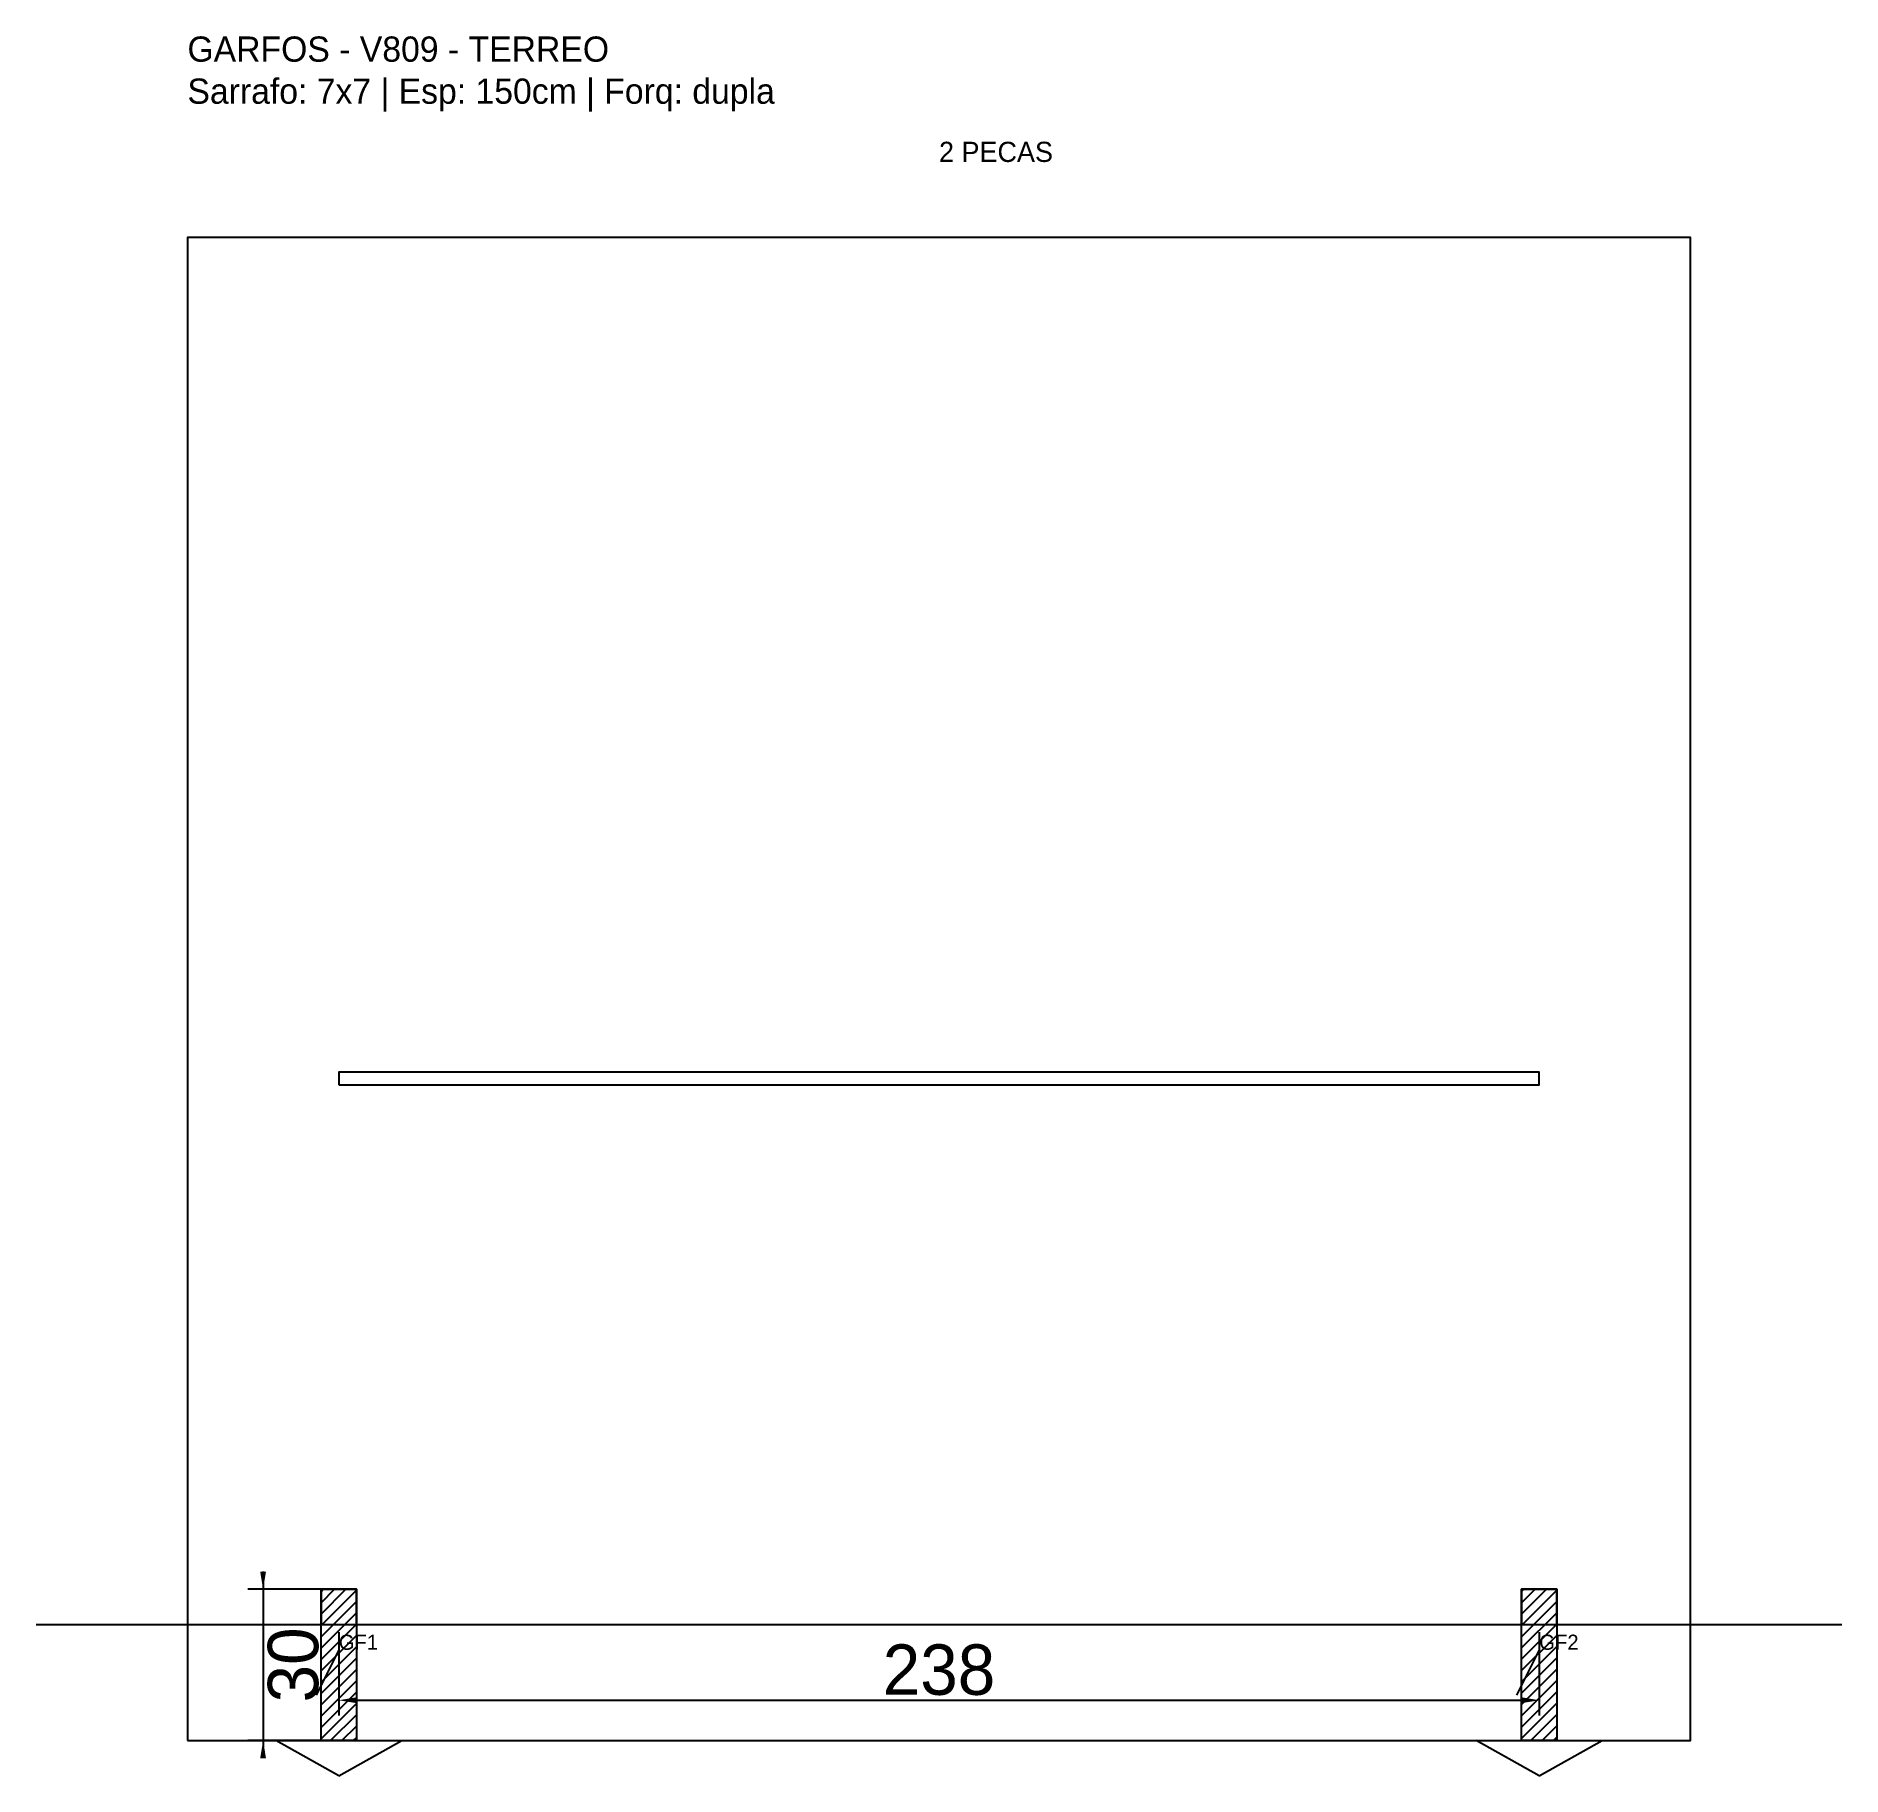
# Model space of a CAD drawing. Header units: metres. Extents: x -30 to 328, y -37 to 308.
import ezdxf

# ---------------------------------------------------------------- set-up
doc = ezdxf.new("R2010")
doc.units = ezdxf.units.M
for name, color, linetype in [('BARRA_ANCORAGEM', 1, 'Continuous'), ('COTA', 241, 'Continuous'), ('GARFOS OK', 3, 'Continuous'), ('NOME DA VIGA', 6, 'Continuous'), ('SARR_7x7', 40, 'Continuous'), ('TIRAS REESCORAMENTO', 252, 'Continuous'), ('VIGAS', 3, 'Continuous')]:
    doc.layers.add(name, color=color, linetype=linetype)
doc.dimstyles.new('EZ DXF', dxfattribs={"dimtxt": 10, "dimasz": 3.5, "dimexe": 3, "dimexo": 1.5, "dimgap": 1, "dimtad": 1, "dimdec": 1, "dimdsep": 46, "dimcen": 2.5, "dimazin": 3, "dimtfac": 1, "dimtmove": 0, "dimatfit": 3})

msp = doc.modelspace()

# ---------------------------------------------------------------- hatches: boundary and pattern name
at = {"layer": 'COTA'}
h = msp.add_hatch(dxfattribs=at)
h.set_pattern_fill('ANSI31', scale=0.5)
h.paths.add_polyline_path([(26.5, 0), (33.5, 0), (33.5, -30), (26.5, -30)])
h = msp.add_hatch(dxfattribs=at)
h.set_pattern_fill('ANSI31', scale=0.5)
h.paths.add_polyline_path([(264.5, 0), (271.5, 0), (271.5, -30), (264.5, -30)])

# ---------------------------------------------------------------- linework, layer by layer
at = {"layer": 'BARRA_ANCORAGEM'}
for p, q in [((30, -12), (25.5, -21)), ((268, -12), (263.5, -21))]:
    msp.add_line(p, q, dxfattribs=at)
at = {"layer": 'GARFOS OK', "linetype": 'CONTINUOUS'}
msp.add_line((-30, -7), (328, -7), dxfattribs=at)
at = {"layer": 'GARFOS OK'}
for p, q in [((30, -37), (17.5, -30)), ((17.5, -30), (42.5, -30)), ((30, -37), (42.5, -30)), ((268, -37), (255.5, -30)), ((255.5, -30), (280.5, -30)), ((268, -37), (280.5, -30))]:
    msp.add_line(p, q, dxfattribs=at)
for points in [[(26.5, 0), (33.5, 0), (33.5, -30), (26.5, -30), (26.5, 0)], [(264.5, 0), (271.5, 0), (271.5, -30), (264.5, -30), (264.5, 0)]]:
    msp.add_lwpolyline(points, dxfattribs=at)
at = {"layer": 'SARR_7x7'}
for points in [[(26.5, -7), (33.5, -7), (33.5, 0), (26.5, 0), (26.5, -7)], [(264.5, -7), (271.5, -7), (271.5, 0), (264.5, 0), (264.5, -7)]]:
    msp.add_lwpolyline(points, dxfattribs=at)
at = {"layer": 'TIRAS REESCORAMENTO'}
msp.add_lwpolyline([(30, 100), (268, 100), (268, 102.5), (30, 102.5), (30, 100)], dxfattribs=at)
at = {"layer": 'VIGAS'}
msp.add_lwpolyline([(0, -30), (298, -30), (298, 268), (0, 268), (0, -30)], dxfattribs=at)

# ---------------------------------------------------------------- texts
at = {"layer": 'NOME DA VIGA'}
for s, height, p in [('2 PECAS', 4, (149, 283)), ('GF1', 3, (30, -12)), ('GF2', 3, (268, -12))]:
    msp.add_text(s, height=height, dxfattribs=at).set_placement(p)
at = {"layer": 'NOME DA VIGA', "insert": (0, 293), "char_height": 5, "attachment_point": 7}
msp.add_mtext('GARFOS - V809 - TERREO\\PSarrafo: 7x7 | Esp: 150cm | Forq: dupla', dxfattribs=at)

# ---------------------------------------------------------------- dimensions: what is measured, and where the dimension line sits
at = {"layer": 'COTA'}
msp.add_linear_dim(base=(15, 0), p1=(30, 0), p2=(30, -30), angle=90, dimstyle='EZ DXF', dxfattribs=at).render()
msp.add_linear_dim(base=(30, -22), p1=(30, -7), p2=(268, -7), dimstyle='EZ DXF', dxfattribs=at).render()

doc.saveas('drawing.dxf')
